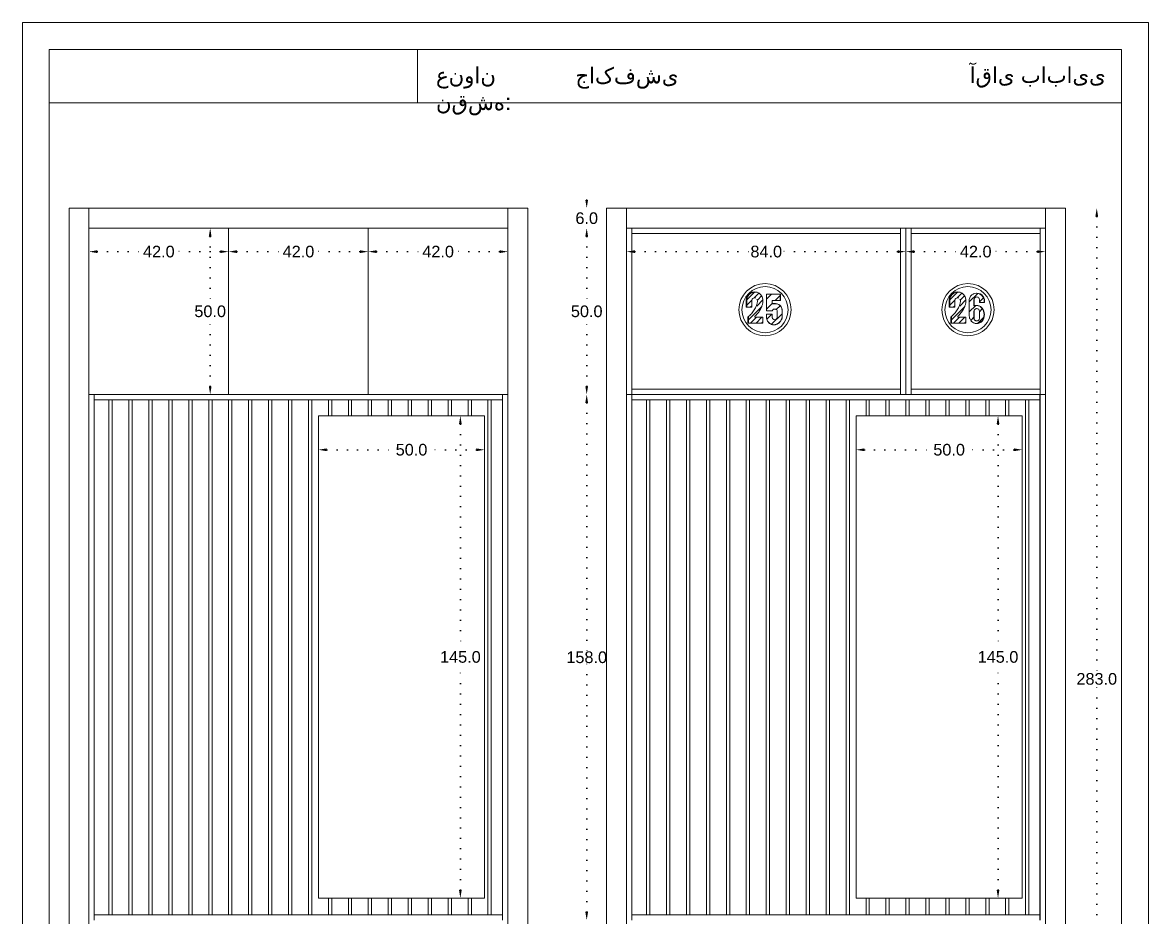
# Model space of a CAD drawing. Header units: inches. Extents: x 9 to 3530, y 10 to 1401.
# Drawn here: x 281.4 to 620.1, y 243.3 to 512.3 of the extents above; entities that cross this region are included whole.
import ezdxf

# ---------------------------------------------------------------- set-up
doc = ezdxf.new("R2010")
doc.units = ezdxf.units.IN
doc.header["$MEASUREMENT"] = 0
doc.linetypes.add('ACAD_ISO07W100', pattern=[3, 0, -3])
doc.styles.get("Standard").update_dxf_attribs({"font": 'arial.ttf'})
doc.dimstyles.get("Standard").update_dxf_attribs({"dimtxt": 3.5, "dimasz": 2.5, "dimexe": 0.18, "dimexo": 0.0625, "dimgap": 0.09, "dimtad": 0, "dimtih": 1, "dimtoh": 1, "dimdec": 1, "dimzin": 0, "dimdsep": 46, "dimtxsty": 'Standard', "dimcen": 0.09, "dimse1": 1, "dimse2": 1, "dimadec": 0, "dimazin": 0, "dimtfac": 1, "dimtdec": 1, "dimtix": 1, "dimtofl": 0, "dimtmove": 0, "dimatfit": 3, "dimfxl": 1, "dimtolj": 1, "dimtzin": 0, "dimarcsym": 0})

# ---------------------------------------------------------------- blocks, each defined once
blk = doc.blocks.new('*D102')
at = {"color": 0, "linetype": 'ACAD_ISO07W100', "lineweight": -2, "transparency": 16777216}
for p, q in [((337.87, 447.97), (337.87, 427.35)), ((337.87, 402.97), (337.87, 423.59))]:
    blk.add_line(p, q, dxfattribs=at)
at = {"color": 0, "transparency": 16777216}
for points in [[(337.45, 447.97), (338.28, 447.97), (337.87, 450.47)], [(337.45, 402.97), (338.28, 402.97), (337.87, 400.47)]]:
    blk.add_solid(points, dxfattribs=at)
at = {"layer": 'Defpoints', "color": 0, "transparency": 16777216}
for p in [(337.87, 450.47), (343.42, 450.47), (343.42, 400.47)]:
    blk.add_point(p, dxfattribs=at)
at = {"color": 0, "lineweight": 20, "transparency": 16777216, "insert": (337.87, 425.47), "char_height": 3.5, "attachment_point": 5}
blk.add_mtext('\\A1;50.0', dxfattribs=at)
blk = doc.blocks.new('*D103')
at = {"color": 0, "linetype": 'ACAD_ISO07W100', "lineweight": -2, "transparency": 16777216}
for p, q in [((303.92, 443.42), (317.72, 443.42)), ((340.92, 443.42), (327.12, 443.42))]:
    blk.add_line(p, q, dxfattribs=at)
at = {"color": 0, "transparency": 16777216}
for points in [[(303.92, 443.84), (303.92, 443), (301.42, 443.42)], [(340.92, 443.84), (340.92, 443), (343.42, 443.42)]]:
    blk.add_solid(points, dxfattribs=at)
at = {"layer": 'Defpoints', "color": 0, "transparency": 16777216}
for p in [(301.42, 456.47), (343.42, 450.47), (343.42, 443.42)]:
    blk.add_point(p, dxfattribs=at)
at = {"color": 0, "lineweight": 20, "transparency": 16777216, "insert": (322.42, 443.42), "char_height": 3.5, "attachment_point": 5}
blk.add_mtext('\\A1;42.0', dxfattribs=at)
blk = doc.blocks.new('*D104')
at = {"color": 0, "linetype": 'ACAD_ISO07W100', "lineweight": -2, "transparency": 16777216}
for p, q in [((345.92, 443.42), (359.72, 443.42)), ((382.92, 443.42), (369.12, 443.42))]:
    blk.add_line(p, q, dxfattribs=at)
at = {"color": 0, "transparency": 16777216}
for points in [[(345.92, 443.84), (345.92, 443), (343.42, 443.42)], [(382.92, 443.84), (382.92, 443), (385.42, 443.42)]]:
    blk.add_solid(points, dxfattribs=at)
at = {"layer": 'Defpoints', "color": 0, "transparency": 16777216}
for p in [(343.42, 450.47), (385.42, 450.47), (385.42, 443.42)]:
    blk.add_point(p, dxfattribs=at)
at = {"color": 0, "lineweight": 20, "transparency": 16777216, "insert": (364.42, 443.42), "char_height": 3.5, "attachment_point": 5}
blk.add_mtext('\\A1;42.0', dxfattribs=at)
blk = doc.blocks.new('*D105')
at = {"color": 0, "linetype": 'ACAD_ISO07W100', "lineweight": -2, "transparency": 16777216}
for p, q in [((387.92, 443.42), (401.72, 443.42)), ((424.92, 443.42), (411.12, 443.42))]:
    blk.add_line(p, q, dxfattribs=at)
at = {"color": 0, "transparency": 16777216}
for points in [[(387.92, 443.84), (387.92, 443), (385.42, 443.42)], [(424.92, 443.84), (424.92, 443), (427.42, 443.42)]]:
    blk.add_solid(points, dxfattribs=at)
at = {"layer": 'Defpoints', "color": 0, "transparency": 16777216}
for p in [(427.42, 456.47), (385.42, 450.47), (385.42, 443.42)]:
    blk.add_point(p, dxfattribs=at)
at = {"color": 0, "lineweight": 20, "transparency": 16777216, "insert": (406.42, 443.42), "char_height": 3.5, "attachment_point": 5}
blk.add_mtext('\\A1;42.0', dxfattribs=at)
blk = doc.blocks.new('*D109')
at = {"color": 0, "linetype": 'ACAD_ISO07W100', "lineweight": -2, "transparency": 16777216}
for p, q in [((372.92, 383.86), (393.79, 383.86)), ((417.92, 383.86), (403.05, 383.86))]:
    blk.add_line(p, q, dxfattribs=at)
at = {"color": 0, "transparency": 16777216}
for points in [[(372.92, 384.28), (372.92, 383.44), (370.42, 383.86)], [(417.92, 384.28), (417.92, 383.44), (420.42, 383.86)]]:
    blk.add_solid(points, dxfattribs=at)
at = {"layer": 'Defpoints', "color": 0, "transparency": 16777216}
for p in [(370.42, 395.47), (420.42, 395.47), (420.42, 383.86)]:
    blk.add_point(p, dxfattribs=at)
at = {"color": 0, "lineweight": 20, "transparency": 16777216, "insert": (398.42, 383.86), "char_height": 3.5, "attachment_point": 5}
blk.add_mtext('\\A1;50.0', dxfattribs=at)
blk = doc.blocks.new('*D110')
at = {"color": 0, "linetype": 'ACAD_ISO07W100', "lineweight": -2, "transparency": 16777216}
for p, q in [((413.12, 391.57), (413.12, 323.45)), ((413.12, 251.57), (413.12, 319.69))]:
    blk.add_line(p, q, dxfattribs=at)
at = {"color": 0, "transparency": 16777216}
for points in [[(412.7, 391.57), (413.53, 391.57), (413.12, 394.07)], [(412.7, 251.57), (413.53, 251.57), (413.12, 249.07)]]:
    blk.add_solid(points, dxfattribs=at)
at = {"layer": 'Defpoints', "color": 0, "transparency": 16777216}
for p in [(413.12, 394.07), (420.42, 394.07), (420.42, 249.07)]:
    blk.add_point(p, dxfattribs=at)
at = {"color": 0, "lineweight": 20, "transparency": 16777216, "insert": (413.12, 321.57), "char_height": 3.5, "attachment_point": 5}
blk.add_mtext('\\A1;145.0', dxfattribs=at)
blk = doc.blocks.new('*D121')
at = {"color": 0, "linetype": 'ACAD_ISO07W100', "lineweight": -2, "transparency": 16777216}
for p, q in [((465.61, 443.42), (500.48, 443.42)), ((544.61, 443.42), (509.75, 443.42))]:
    blk.add_line(p, q, dxfattribs=at)
at = {"color": 0, "transparency": 16777216}
for points in [[(465.61, 443.84), (465.61, 443), (463.11, 443.42)], [(544.61, 443.84), (544.61, 443), (547.11, 443.42)]]:
    blk.add_solid(points, dxfattribs=at)
at = {"layer": 'Defpoints', "color": 0, "transparency": 16777216}
for p in [(463.11, 450.47), (547.11, 450.47), (547.11, 443.42)]:
    blk.add_point(p, dxfattribs=at)
at = {"color": 0, "lineweight": 20, "transparency": 16777216, "insert": (505.11, 443.42), "char_height": 3.5, "attachment_point": 5}
blk.add_mtext('\\A1;84.0', dxfattribs=at)
blk = doc.blocks.new('*D112')
at = {"color": 0, "linetype": 'ACAD_ISO07W100', "lineweight": -2, "transparency": 16777216}
for p, q in [((549.61, 443.42), (563.41, 443.42)), ((586.61, 443.42), (572.81, 443.42))]:
    blk.add_line(p, q, dxfattribs=at)
at = {"color": 0, "transparency": 16777216}
for points in [[(549.61, 443.84), (549.61, 443), (547.11, 443.42)], [(586.61, 443.84), (586.61, 443), (589.11, 443.42)]]:
    blk.add_solid(points, dxfattribs=at)
at = {"layer": 'Defpoints', "color": 0, "transparency": 16777216}
for p in [(589.11, 456.47), (547.11, 450.47), (547.11, 443.42)]:
    blk.add_point(p, dxfattribs=at)
at = {"color": 0, "lineweight": 20, "transparency": 16777216, "insert": (568.11, 443.42), "char_height": 3.5, "attachment_point": 5}
blk.add_mtext('\\A1;42.0', dxfattribs=at)
blk = doc.blocks.new('*D111')
at = {"color": 0, "linetype": 'ACAD_ISO07W100', "lineweight": -2, "transparency": 16777216}
for p, q in [((534.61, 383.86), (555.48, 383.86)), ((579.61, 383.86), (564.74, 383.86))]:
    blk.add_line(p, q, dxfattribs=at)
at = {"color": 0, "transparency": 16777216}
for points in [[(534.61, 384.28), (534.61, 383.44), (532.11, 383.86)], [(579.61, 384.28), (579.61, 383.44), (582.11, 383.86)]]:
    blk.add_solid(points, dxfattribs=at)
at = {"layer": 'Defpoints', "color": 0, "transparency": 16777216}
for p in [(532.11, 395.47), (582.11, 395.47), (582.11, 383.86)]:
    blk.add_point(p, dxfattribs=at)
at = {"color": 0, "lineweight": 20, "transparency": 16777216, "insert": (560.11, 383.86), "char_height": 3.5, "attachment_point": 5}
blk.add_mtext('\\A1;50.0', dxfattribs=at)
blk = doc.blocks.new('*D113')
at = {"color": 0, "linetype": 'ACAD_ISO07W100', "lineweight": -2, "transparency": 16777216}
for p, q in [((574.81, 391.57), (574.81, 323.45)), ((574.81, 251.57), (574.81, 319.69))]:
    blk.add_line(p, q, dxfattribs=at)
at = {"color": 0, "transparency": 16777216}
for points in [[(574.4, 391.57), (575.23, 391.57), (574.81, 394.07)], [(574.4, 251.57), (575.23, 251.57), (574.81, 249.07)]]:
    blk.add_solid(points, dxfattribs=at)
at = {"layer": 'Defpoints', "color": 0, "transparency": 16777216}
for p in [(574.81, 394.07), (582.11, 394.07), (582.11, 249.07)]:
    blk.add_point(p, dxfattribs=at)
at = {"color": 0, "lineweight": 20, "transparency": 16777216, "insert": (574.81, 321.57), "char_height": 3.5, "attachment_point": 5}
blk.add_mtext('\\A1;145.0', dxfattribs=at)
blk = doc.blocks.new('*D126')
at = {"color": 0, "linetype": 'ACAD_ISO07W100', "lineweight": -2, "transparency": 16777216}
for p, q in [((451.11, 397.97), (451.11, 323.35)), ((451.11, 244.97), (451.11, 319.59))]:
    blk.add_line(p, q, dxfattribs=at)
at = {"color": 0, "transparency": 16777216}
for points in [[(450.69, 397.97), (451.52, 397.97), (451.11, 400.47)], [(450.69, 244.97), (451.52, 244.97), (451.11, 242.47)]]:
    blk.add_solid(points, dxfattribs=at)
at = {"layer": 'Defpoints', "color": 0, "transparency": 16777216}
for p in [(451.11, 400.47), (463.11, 400.47), (463.11, 242.47)]:
    blk.add_point(p, dxfattribs=at)
at = {"color": 0, "lineweight": 20, "transparency": 16777216, "insert": (451.11, 321.47), "char_height": 3.5, "attachment_point": 5}
blk.add_mtext('\\A1;158.0', dxfattribs=at)
blk = doc.blocks.new('*D127')
at = {"color": 0, "linetype": 'ACAD_ISO07W100', "lineweight": -2, "transparency": 16777216}
for p, q in [((451.11, 447.97), (451.11, 427.35)), ((451.11, 402.97), (451.11, 423.59))]:
    blk.add_line(p, q, dxfattribs=at)
at = {"color": 0, "transparency": 16777216}
for points in [[(450.69, 447.97), (451.52, 447.97), (451.11, 450.47)], [(450.69, 402.97), (451.52, 402.97), (451.11, 400.47)]]:
    blk.add_solid(points, dxfattribs=at)
at = {"layer": 'Defpoints', "color": 0, "transparency": 16777216}
for p in [(451.11, 450.47), (463.11, 450.47), (463.11, 400.47)]:
    blk.add_point(p, dxfattribs=at)
at = {"color": 0, "lineweight": 20, "transparency": 16777216, "insert": (451.11, 425.47), "char_height": 3.5, "attachment_point": 5}
blk.add_mtext('\\A1;50.0', dxfattribs=at)
blk = doc.blocks.new('*D128')
at = {"color": 0, "linetype": 'ACAD_ISO07W100', "lineweight": -2, "transparency": 16777216}
for p, q in [((451.11, 458.97), (451.11, 461.47)), ((451.11, 447.97), (451.11, 445.47))]:
    blk.add_line(p, q, dxfattribs=at)
at = {"color": 0, "transparency": 16777216}
for points in [[(450.69, 458.97), (451.52, 458.97), (451.11, 456.47)], [(450.69, 447.97), (451.52, 447.97), (451.11, 450.47)]]:
    blk.add_solid(points, dxfattribs=at)
at = {"layer": 'Defpoints', "color": 0, "transparency": 16777216}
for p in [(451.11, 456.47), (457.11, 456.47), (463.11, 450.47)]:
    blk.add_point(p, dxfattribs=at)
at = {"color": 0, "lineweight": 20, "transparency": 16777216, "insert": (451.11, 453.47), "char_height": 3.5, "attachment_point": 5}
blk.add_mtext('\\A1;6.0', dxfattribs=at)
blk = doc.blocks.new('*D129')
at = {"color": 0, "linetype": 'ACAD_ISO07W100', "lineweight": -2, "transparency": 16777216}
for p, q in [((604.51, 453.97), (604.51, 316.85)), ((604.51, 175.97), (604.51, 313.09))]:
    blk.add_line(p, q, dxfattribs=at)
at = {"color": 0, "transparency": 16777216}
for points in [[(604.09, 453.97), (604.93, 453.97), (604.51, 456.47)], [(604.09, 175.97), (604.93, 175.97), (604.51, 173.47)]]:
    blk.add_solid(points, dxfattribs=at)
at = {"layer": 'Defpoints', "color": 0, "transparency": 16777216}
for p in [(595.11, 456.47), (604.51, 456.47), (595.11, 173.47)]:
    blk.add_point(p, dxfattribs=at)
at = {"color": 0, "lineweight": 20, "transparency": 16777216, "insert": (604.51, 314.97), "char_height": 3.5, "attachment_point": 5}
blk.add_mtext('\\A1;283.0', dxfattribs=at)

msp = doc.modelspace()

# ---------------------------------------------------------------- hatches: boundary and pattern name
at = {"lineweight": 20}
h = msp.add_hatch(dxfattribs=at)
h.set_pattern_fill('ANSI31', color=256, scale=9.218651)
h.set_pattern_definition([(45, (-136.1434, 999.4799), (-0.8148213, 0.8148213), [])])
h.paths.add_polyline_path([(504.08, 423.74), (501.72, 423.74), (501.72, 424.01), (501.96, 424.24), (502.2, 424.48), (502.42, 424.73), (502.63, 424.99), (502.83, 425.25), (503.02, 425.53), (503.19, 425.81), (503.36, 426.1), (503.51, 426.39), (503.65, 426.69), (503.78, 427), (503.82, 427.12), (503.9, 427.31), (503.96, 427.51), (504.01, 427.71), (504.05, 427.91), (504.09, 428.11), (504.11, 428.32), (504.12, 428.52), (504.12, 428.73), (504.1, 428.93), (504.08, 429.14), (503.88, 429.83), (503.5, 430.44), (502.95, 430.92), (502.36, 431.19), (501.74, 431.28), (501.03, 431.18), (500.38, 430.88), (499.84, 430.41), (499.46, 429.8), (499.26, 429.11), (499.27, 428.4), (499.27, 426.75), (500.75, 426.75), (500.75, 428.91), (500.89, 429.18), (501.08, 429.36), (501.31, 429.48), (501.58, 429.52), (501.74, 429.5), (501.84, 429.48), (501.85, 429.48), (502, 429.45), (502.24, 429.34), (502.43, 429.15), (502.55, 428.92), (502.6, 428.66), (502.6, 428.49), (502.59, 428.32), (502.58, 428.16), (502.55, 427.99), (502.52, 427.83), (502.48, 427.67), (502.43, 427.51), (502.38, 427.35), (502.32, 427.19), (502.24, 427.04), (502.17, 426.87), (502.01, 426.55), (501.83, 426.23), (501.65, 425.93), (501.45, 425.63), (501.25, 425.34), (501.03, 425.05), (500.8, 424.78), (500.56, 424.51), (500.31, 424.25), (500.06, 424), (499.79, 423.77), (499.79, 421.94), (504.08, 421.94)])
h = msp.add_hatch(dxfattribs=at)
h.set_pattern_fill('ANSI31', color=256, scale=17)
h.set_pattern_definition([(45, (-500.8395, 1313.3449), (-1.502602, 1.502602), [])])
h.paths.add_polyline_path([(509.4, 427.04), (509.23, 427.22), (509.04, 427.39), (508.82, 427.53), (508.6, 427.64), (508.4, 427.71), (508.17, 427.75), (507.9, 427.77), (506.9, 427.77), (506.9, 428.74), (509.32, 428.74), (509.32, 430.6), (505.19, 430.6), (505.19, 425.62), (506.9, 425.62), (506.96, 425.77), (507.06, 425.9), (507.18, 426.01), (507.32, 426.09), (507.48, 426.14), (507.65, 426.16), (507.83, 426.14), (507.99, 426.09), (508.13, 426.01), (508.25, 425.9), (508.35, 425.76), (508.42, 425.61), (508.42, 423.71), (508.39, 423.52), (508.32, 423.34), (508.2, 423.18), (508.04, 423.06), (507.86, 422.99), (507.67, 422.96), (507.48, 422.99), (507.3, 423.06), (507.13, 423.19), (507, 423.36), (506.92, 423.54), (506.9, 423.73), (506.9, 424.66), (505.19, 424.66), (505.19, 423.71), (505.21, 423.4), (505.27, 423.1), (505.36, 422.84), (505.5, 422.57), (505.67, 422.32), (505.88, 422.09), (506.11, 421.89), (506.37, 421.73), (506.64, 421.6), (506.94, 421.51), (507.24, 421.46), (507.54, 421.45), (507.83, 421.5), (508.1, 421.59), (508.37, 421.7), (508.62, 421.85), (508.86, 422.01), (509.08, 422.21), (509.27, 422.42), (509.45, 422.66), (509.59, 422.91), (509.71, 423.17), (509.8, 423.45), (509.86, 423.73), (509.86, 425.62), (509.86, 425.87), (509.83, 426.12), (509.76, 426.37), (509.67, 426.61), (509.55, 426.83)])
h = msp.add_hatch(dxfattribs=at)
h.set_pattern_fill('ANSI31', color=256, scale=9.218651)
h.set_pattern_definition([(45, (-75.1052, 999.4792), (-0.8148213, 0.8148213), [])])
h.paths.add_polyline_path([(565.12, 423.74), (562.76, 423.74), (562.76, 424.01), (563, 424.24), (563.23, 424.48), (563.45, 424.73), (563.67, 424.99), (563.86, 425.25), (564.05, 425.53), (564.23, 425.81), (564.4, 426.1), (564.55, 426.39), (564.69, 426.69), (564.82, 427), (564.86, 427.12), (564.94, 427.31), (565, 427.51), (565.05, 427.71), (565.09, 427.91), (565.12, 428.11), (565.14, 428.32), (565.15, 428.52), (565.15, 428.73), (565.14, 428.93), (565.12, 429.14), (564.92, 429.83), (564.53, 430.44), (563.99, 430.92), (563.4, 431.19), (562.78, 431.28), (562.07, 431.18), (561.42, 430.88), (560.88, 430.41), (560.5, 429.8), (560.3, 429.11), (560.31, 428.4), (560.31, 426.75), (561.78, 426.75), (561.78, 428.91), (561.92, 429.17), (562.11, 429.36), (562.35, 429.48), (562.62, 429.52), (562.78, 429.49), (562.88, 429.48), (562.88, 429.48), (563.04, 429.45), (563.28, 429.34), (563.47, 429.15), (563.59, 428.92), (563.64, 428.66), (563.64, 428.49), (563.63, 428.32), (563.62, 428.16), (563.59, 427.99), (563.56, 427.83), (563.52, 427.67), (563.47, 427.5), (563.42, 427.35), (563.35, 427.19), (563.28, 427.04), (563.2, 426.87), (563.04, 426.55), (562.87, 426.23), (562.69, 425.93), (562.49, 425.63), (562.28, 425.34), (562.07, 425.05), (561.84, 424.78), (561.6, 424.51), (561.35, 424.25), (561.1, 424), (560.83, 423.76), (560.83, 421.94), (565.12, 421.94)])
h = msp.add_hatch(dxfattribs=at)
h.set_pattern_fill('ANSI31', color=256, scale=17)
h.set_pattern_definition([(45, (-426.5782, 1313.829), (-1.502602, 1.502602), [])])
h.paths.add_polyline_path([(569.9, 426.48), (569.75, 426.63), (569.59, 426.78), (569.42, 426.9), (569.24, 427.01), (569.04, 427.1), (568.84, 427.17), (568.63, 427.22), (568.42, 427.25), (568.21, 427.26), (568.06, 427.25), (567.87, 427.23), (567.67, 427.17), (567.58, 427.16), (567.58, 429.01), (567.6, 429.21), (567.68, 429.39), (567.8, 429.55), (567.96, 429.67), (568.14, 429.75), (568.23, 429.78), (568.43, 429.8), (568.63, 429.78), (568.82, 429.7), (568.97, 429.58), (569.1, 429.42), (569.17, 429.24), (569.2, 429.04), (569.2, 428.09), (570.6, 428.09), (570.6, 429.01), (570.44, 429.52), (570.17, 429.98), (569.8, 430.37), (569.36, 430.66), (568.86, 430.84), (568.34, 430.9), (568.33, 430.9), (567.8, 430.84), (567.35, 430.67), (566.94, 430.41), (566.56, 430.02), (566.29, 429.55), (566.13, 429.04), (566.13, 424.59), (566.14, 424.4), (566.15, 424.21), (566.17, 424.02), (566.2, 423.83), (566.24, 423.64), (566.28, 423.46), (566.32, 423.34), (566.5, 422.92), (566.76, 422.54), (567.1, 422.22), (567.44, 422.02), (567.85, 421.89), (568.31, 421.84), (568.76, 421.89), (569.2, 422.03), (569.59, 422.26), (569.71, 422.38), (569.9, 422.56), (570.2, 423), (570.42, 423.48), (570.55, 423.99), (570.6, 424.52), (570.55, 425.05), (570.42, 425.56), (570.2, 426.04)])
h.paths.add_polyline_path([(567.6, 425.73), (567.68, 425.91), (567.8, 426.07), (567.96, 426.19), (568.14, 426.26), (568.34, 426.29), (568.43, 426.29), (568.63, 426.26), (568.82, 426.18), (568.97, 426.06), (569.1, 425.9), (569.17, 425.72), (569.2, 425.52), (569.2, 423.34), (569.17, 423.14), (569.1, 422.96), (568.97, 422.8), (568.82, 422.68), (568.63, 422.6), (568.43, 422.58), (568.23, 422.6), (568.14, 422.64), (568.05, 422.68), (567.96, 422.72), (567.8, 422.84), (567.68, 422.99), (567.6, 423.18), (567.58, 423.37), (567.58, 425.53)], flags=16)

# ---------------------------------------------------------------- linework, layer by layer
for p, q in [((295.42, 173.47), (295.42, 456.47)), ((433.42, 456.47), (295.42, 456.47)), ((301.42, 173.47), (301.42, 456.47)), ((427.42, 173.47), (427.42, 456.47)), ((433.42, 173.47), (433.42, 456.47)), ((595.11, 456.47), (457.11, 456.47)), ((457.11, 173.47), (457.11, 456.47)), ((463.11, 173.47), (463.11, 456.47)), ((589.11, 173.47), (589.11, 456.47)), ((595.11, 173.47), (595.11, 456.47)), ((427.42, 450.47), (301.42, 450.47)), ((343.42, 450.47), (343.42, 400.47)), ((385.42, 400.47), (385.42, 450.47)), ((589.11, 450.47), (463.11, 450.47)), ((464.71, 400.47), (464.71, 450.47)), ((545.51, 400.47), (545.51, 450.47)), ((547.11, 400.47), (547.11, 450.47)), ((548.71, 400.47), (548.71, 450.47)), ((587.51, 400.47), (587.51, 450.47)), ((545.51, 448.87), (464.71, 448.87)), ((587.51, 448.87), (548.71, 448.87)), ((509.32, 430.6), (509.32, 428.74)), ((506.92, 428.74), (506.92, 427.79)), ((568.23, 429.78), (568.43, 429.8)), ((505.19, 425.62), (506.9, 425.62)), ((507.67, 426.16), (507.83, 426.14)), ((507.83, 426.14), (507.99, 426.09)), ((507.99, 426.09), (508.13, 426.01)), ((508.13, 426.01), (508.25, 425.9)), ((508.32, 423.34), (508.2, 423.18)), ((508.25, 425.9), (508.35, 425.76)), ((508.39, 423.52), (508.32, 423.34)), ((508.35, 425.76), (508.42, 425.61)), ((508.42, 423.71), (508.39, 423.52)), ((508.42, 425.61), (508.42, 423.71)), ((507.3, 423.06), (507.14, 423.18)), ((507.48, 422.99), (507.3, 423.06)), ((507.67, 422.96), (507.48, 422.99)), ((507.86, 422.99), (507.67, 422.96)), ((508.04, 423.06), (507.86, 422.99)), ((508.2, 423.18), (508.04, 423.06)), ((427.42, 400.47), (301.42, 400.47)), ((301.42, 244.07), (301.42, 400.47)), ((303.02, 242.47), (303.02, 400.47)), ((425.82, 242.47), (425.82, 400.47)), ((463.11, 244.07), (463.11, 400.47)), ((589.11, 400.47), (463.11, 400.47)), ((545.51, 402.07), (464.71, 402.07)), ((464.71, 242.47), (464.71, 400.47)), ((587.51, 402.07), (548.71, 402.07)), ((425.82, 398.87), (303.02, 398.87)), ((307.42, 244.07), (307.42, 398.87)), ((308.42, 244.07), (308.42, 398.87)), ((313.42, 244.07), (313.42, 398.87)), ((314.42, 244.07), (314.42, 398.87)), ((319.42, 244.07), (319.42, 398.87)), ((320.42, 244.07), (320.42, 398.87)), ((325.42, 244.07), (325.42, 398.87)), ((326.42, 244.07), (326.42, 398.87)), ((331.42, 244.07), (331.42, 398.87)), ((332.42, 244.07), (332.42, 398.87)), ((337.42, 244.07), (337.42, 398.87)), ((338.42, 244.07), (338.42, 398.87)), ((343.42, 244.07), (343.42, 398.87)), ((344.42, 244.07), (344.42, 398.87)), ((349.42, 244.07), (349.42, 398.87)), ((350.42, 244.07), (350.42, 398.87)), ((355.42, 244.07), (355.42, 398.87)), ((356.42, 244.07), (356.42, 398.87)), ((361.42, 244.07), (361.42, 398.87)), ((362.42, 244.07), (362.42, 398.87)), ((367.42, 244.07), (367.42, 398.87)), ((368.42, 244.07), (368.42, 398.87)), ((373.42, 394.07), (373.42, 398.87)), ((374.42, 394.07), (374.42, 398.87)), ((379.42, 394.07), (379.42, 398.87)), ((380.42, 394.07), (380.42, 398.87)), ((385.42, 394.07), (385.42, 398.87)), ((386.42, 394.07), (386.42, 398.87)), ((391.42, 394.07), (391.42, 398.87)), ((392.42, 394.07), (392.42, 398.87)), ((397.42, 394.07), (397.42, 398.87)), ((398.42, 394.07), (398.42, 398.87)), ((403.42, 394.07), (403.42, 398.87)), ((404.42, 394.07), (404.42, 398.87)), ((409.42, 394.07), (409.42, 398.87)), ((410.42, 394.07), (410.42, 398.87)), ((415.42, 394.07), (415.42, 398.87)), ((416.42, 394.07), (416.42, 398.87)), ((421.42, 244.07), (421.42, 398.87)), ((422.42, 244.07), (422.42, 398.87)), ((587.51, 398.87), (464.71, 398.87)), ((469.11, 244.07), (469.11, 398.87)), ((470.11, 244.07), (470.11, 398.87)), ((475.11, 244.07), (475.11, 398.87)), ((476.11, 244.07), (476.11, 398.87)), ((481.11, 244.07), (481.11, 398.87)), ((482.11, 244.07), (482.11, 398.87)), ((487.11, 244.07), (487.11, 398.87)), ((488.11, 244.07), (488.11, 398.87)), ((493.11, 244.07), (493.11, 398.87)), ((494.11, 244.07), (494.11, 398.87)), ((499.11, 244.07), (499.11, 398.87)), ((500.11, 244.07), (500.11, 398.87)), ((505.11, 244.07), (505.11, 398.87)), ((506.11, 244.07), (506.11, 398.87)), ((511.11, 244.07), (511.11, 398.87)), ((512.11, 244.07), (512.11, 398.87)), ((517.11, 244.07), (517.11, 398.87)), ((518.11, 244.07), (518.11, 398.87)), ((523.11, 244.07), (523.11, 398.87)), ((524.11, 244.07), (524.11, 398.87)), ((529.11, 244.07), (529.11, 398.87)), ((530.11, 244.07), (530.11, 398.87)), ((535.11, 394.07), (535.11, 398.87)), ((536.11, 394.07), (536.11, 398.87)), ((541.11, 394.07), (541.11, 398.87)), ((542.11, 394.07), (542.11, 398.87)), ((547.11, 394.07), (547.11, 398.87)), ((548.11, 394.07), (548.11, 398.87)), ((553.11, 394.07), (553.11, 398.87)), ((554.11, 394.07), (554.11, 398.87)), ((559.11, 394.07), (559.11, 398.87)), ((560.11, 394.07), (560.11, 398.87)), ((565.11, 394.07), (565.11, 398.87)), ((566.11, 394.07), (566.11, 398.87)), ((571.11, 394.07), (571.11, 398.87)), ((572.11, 394.07), (572.11, 398.87)), ((577.11, 394.07), (577.11, 398.87)), ((578.11, 394.07), (578.11, 398.87)), ((583.11, 244.07), (583.11, 398.87)), ((584.11, 244.07), (584.11, 398.87)), ((373.42, 244.07), (373.42, 249.07)), ((374.42, 244.07), (374.42, 249.07)), ((379.42, 244.07), (379.42, 249.07)), ((380.42, 244.07), (380.42, 249.07)), ((385.42, 244.07), (385.42, 249.07)), ((386.42, 244.07), (386.42, 249.07)), ((391.42, 244.07), (391.42, 249.07)), ((392.42, 244.07), (392.42, 249.07)), ((397.42, 244.07), (397.42, 249.07)), ((398.42, 244.07), (398.42, 249.07)), ((403.42, 244.07), (403.42, 249.07)), ((404.42, 244.07), (404.42, 249.07)), ((409.42, 244.07), (409.42, 249.07)), ((410.42, 244.07), (410.42, 249.07)), ((415.42, 244.07), (415.42, 249.07)), ((416.42, 244.07), (416.42, 249.07)), ((535.11, 244.07), (535.11, 249.07)), ((536.11, 244.07), (536.11, 249.07)), ((541.11, 244.07), (541.11, 249.07)), ((542.11, 244.07), (542.11, 249.07)), ((547.11, 244.07), (547.11, 249.07)), ((548.11, 244.07), (548.11, 249.07)), ((553.11, 244.07), (553.11, 249.07)), ((554.11, 244.07), (554.11, 249.07)), ((559.11, 244.07), (559.11, 249.07)), ((560.11, 244.07), (560.11, 249.07)), ((565.11, 244.07), (565.11, 249.07)), ((566.11, 244.07), (566.11, 249.07)), ((571.11, 244.07), (571.11, 249.07)), ((572.11, 244.07), (572.11, 249.07)), ((577.11, 244.07), (577.11, 249.07)), ((578.11, 244.07), (578.11, 249.07)), ((425.82, 244.07), (303.02, 244.07)), ((587.51, 244.07), (464.71, 244.07))]:
    msp.add_line(p, q, dxfattribs=at)
msp.add_line((587.51, 242.47), (587.51, 400.47))
for points in [[(281.43, 512.3), (281.43, 33.37), (620.07, 33.37), (620.07, 512.3)], [(289.49, 504.23), (289.49, 49.14), (612, 49.14), (612, 504.23)], [(400.23, 504.23), (289.49, 504.23), (289.49, 488.11), (400.23, 488.11)], [(400.23, 488.11), (612, 488.11), (612, 504.23), (400.23, 504.23)], [(567.67, 429.04), (567.69, 429.24), (567.77, 429.42), (567.89, 429.58), (568.05, 429.7), (568.23, 429.78), (568.14, 429.75), (567.96, 429.67), (567.8, 429.55), (567.68, 429.39), (567.6, 429.21), (567.58, 429.01)], [(506.92, 425.61), (506.99, 425.76), (507.09, 425.9), (507.21, 426.01), (507.35, 426.09), (507.51, 426.14), (507.67, 426.16), (507.64, 426.16), (507.48, 426.14), (507.32, 426.09), (507.18, 426.01), (507.06, 425.9), (506.96, 425.77), (506.9, 425.62)], [(568.97, 422.8), (568.82, 422.68), (568.63, 422.6), (568.43, 422.58), (568.23, 422.6), (568.14, 422.64), (568.05, 422.68), (567.96, 422.72), (567.8, 422.84), (567.68, 422.99), (567.6, 423.18), (567.58, 423.37), (567.58, 425.53), (567.6, 425.73), (567.68, 425.91), (567.8, 426.07), (567.96, 426.19), (568.14, 426.26), (568.34, 426.29), (568.43, 426.29), (568.63, 426.26), (568.82, 426.18), (568.97, 426.06), (569.1, 425.9), (569.17, 425.72), (569.2, 425.52), (569.2, 423.34), (569.17, 423.14), (569.1, 422.96)], [(420.42, 249.07), (420.42, 394.07), (370.42, 394.07), (370.42, 249.07)], [(582.11, 249.07), (582.11, 394.07), (532.11, 394.07), (532.11, 249.07)]]:
    msp.add_lwpolyline(points, close=True, dxfattribs=at)
for points in [[(499.08, 426.75), (499.08, 428.41), (499.08, 429.14), (499.27, 429.83), (499.66, 430.44), (500.21, 430.92), (500.86, 431.22), (501.58, 431.32), (502.29, 431.22), (502.36, 431.19), (502.95, 430.92), (503.5, 430.44), (503.88, 429.83), (504.08, 429.14), (504.1, 428.93), (504.12, 428.73), (504.12, 428.52), (504.11, 428.32), (504.09, 428.11), (504.05, 427.91), (504.01, 427.71), (503.96, 427.51), (503.9, 427.31), (503.82, 427.12), (503.78, 427), (503.65, 426.69), (503.51, 426.39), (503.36, 426.1), (503.19, 425.81), (503.02, 425.53), (502.83, 425.25), (502.63, 424.99), (502.42, 424.73), (502.2, 424.48), (501.96, 424.24), (501.72, 424.01), (501.72, 423.74), (504.08, 423.74), (504.08, 421.94), (504.08, 421.89), (499.61, 421.89)], [(499.27, 426.75), (499.27, 428.4), (499.26, 429.11), (499.46, 429.8), (499.84, 430.41), (500.38, 430.88), (501.03, 431.18), (501.74, 431.28), (502.36, 431.19)], [(509.37, 430.64), (505.19, 430.64), (505.19, 430.6)], [(506.92, 425.61), (505.19, 425.61), (505.19, 425.62), (505.19, 430.6), (509.32, 430.6), (509.37, 430.64), (509.37, 428.74), (509.32, 428.74), (506.92, 428.74), (506.9, 428.72), (506.9, 427.77), (506.92, 427.79), (507.93, 427.79), (508.21, 427.77), (508.44, 427.72), (508.64, 427.65), (508.87, 427.54), (509.08, 427.4), (509.28, 427.23), (509.45, 427.04), (509.6, 426.84)], [(560.12, 426.75), (560.12, 428.41), (560.11, 429.14), (560.31, 429.83), (560.7, 430.44), (561.24, 430.92), (561.9, 431.22), (562.62, 431.32), (563.33, 431.22), (563.4, 431.19), (563.99, 430.92), (564.53, 430.44), (564.92, 429.83), (565.12, 429.14), (565.14, 428.93), (565.15, 428.73), (565.15, 428.52), (565.14, 428.32), (565.12, 428.11), (565.09, 427.91), (565.05, 427.71), (565, 427.51), (564.94, 427.31), (564.86, 427.12), (564.82, 427), (564.69, 426.69), (564.55, 426.39), (564.4, 426.1), (564.23, 425.81), (564.05, 425.53), (563.86, 425.25), (563.67, 424.99), (563.45, 424.73), (563.23, 424.48), (563, 424.24), (562.76, 424.01), (562.76, 423.74), (565.12, 423.74), (565.12, 421.94), (565.12, 421.89), (560.65, 421.89)], [(560.31, 426.75), (560.31, 428.4), (560.3, 429.11), (560.5, 429.8), (560.88, 430.41), (561.42, 430.88), (562.07, 431.18), (562.78, 431.28), (563.4, 431.19)], [(566.24, 423.64), (566.2, 423.83), (566.17, 424.02), (566.15, 424.21), (566.14, 424.4), (566.13, 424.59), (566.13, 429.04), (566.29, 429.55), (566.56, 430.02), (566.94, 430.41), (567.35, 430.67), (567.39, 430.7), (567.89, 430.88), (568.42, 430.94), (568.43, 430.94), (568.96, 430.88), (569.46, 430.7), (569.91, 430.41)], [(567.35, 430.67), (567.8, 430.84), (568.33, 430.9), (568.34, 430.9), (568.86, 430.84), (569.36, 430.66), (569.8, 430.37), (570.17, 429.98), (570.44, 429.52), (570.6, 429.01), (570.6, 428.09)], [(568.43, 429.8), (568.63, 429.78), (568.82, 429.7), (568.97, 429.58), (569.1, 429.42), (569.17, 429.24), (569.2, 429.04), (569.2, 428.09), (570.6, 428.09), (570.72, 428.09), (570.72, 429.04), (570.56, 429.55), (570.29, 430.02), (569.91, 430.41)], [(499.08, 426.75), (499.27, 426.75), (500.75, 426.75), (500.75, 428.87), (500.76, 428.94), (500.89, 429.18), (501.08, 429.36), (501.32, 429.48), (501.58, 429.52), (501.74, 429.5), (501.84, 429.48), (501.85, 429.48)], [(502.27, 429.18), (502.4, 428.94), (502.44, 428.68), (502.45, 428.51), (502.44, 428.34), (502.42, 428.17), (502.4, 428), (502.36, 427.84), (502.32, 427.67), (502.28, 427.51), (502.22, 427.35), (502.16, 427.2), (502.09, 427.04), (502.01, 426.87), (501.84, 426.55), (501.67, 426.23), (501.48, 425.92), (501.29, 425.62), (501.08, 425.32), (500.86, 425.04), (500.63, 424.76), (500.39, 424.49), (500.14, 424.23), (499.88, 423.98), (499.61, 423.74), (499.61, 421.89), (499.79, 421.94), (504.08, 421.94)], [(505.27, 423.1), (505.36, 422.84), (505.37, 422.81), (505.51, 422.53), (505.69, 422.28), (505.89, 422.05), (506.13, 421.85), (506.39, 421.68), (506.67, 421.55), (506.96, 421.46), (507.27, 421.41), (507.57, 421.4), (507.86, 421.46), (508.14, 421.54), (508.41, 421.66), (508.67, 421.8), (508.91, 421.97), (509.13, 422.17), (509.32, 422.39), (509.5, 422.62), (509.64, 422.88), (509.76, 423.14), (509.85, 423.42), (509.91, 423.71), (509.91, 425.61), (509.91, 425.87), (509.88, 426.12), (509.82, 426.37), (509.72, 426.61), (509.6, 426.84)], [(506.9, 427.77), (507.9, 427.77), (508.17, 427.75), (508.4, 427.71), (508.6, 427.64), (508.82, 427.53), (509.04, 427.39), (509.23, 427.22), (509.4, 427.04), (509.55, 426.83), (509.67, 426.61), (509.76, 426.37), (509.83, 426.12), (509.86, 425.87), (509.86, 425.62), (509.86, 423.73), (509.8, 423.45), (509.71, 423.17), (509.59, 422.91), (509.45, 422.66), (509.27, 422.42), (509.08, 422.21), (508.86, 422.01), (508.62, 421.85), (508.37, 421.7), (508.1, 421.59), (507.83, 421.5), (507.54, 421.45), (507.24, 421.46), (506.94, 421.51), (506.64, 421.6), (506.37, 421.73), (506.11, 421.89), (505.88, 422.09), (505.67, 422.32), (505.5, 422.57), (505.36, 422.84)], [(560.12, 426.75), (560.31, 426.75), (561.79, 426.75), (561.79, 428.87), (561.8, 428.94), (561.92, 429.18), (562.12, 429.36), (562.35, 429.48), (562.62, 429.52), (562.78, 429.5), (562.88, 429.48), (562.89, 429.48)], [(563.31, 429.17), (563.44, 428.94), (563.48, 428.68), (563.48, 428.51), (563.48, 428.34), (563.46, 428.17), (563.44, 428), (563.4, 427.84), (563.36, 427.67), (563.31, 427.51), (563.26, 427.35), (563.19, 427.2), (563.12, 427.04), (563.04, 426.87), (562.88, 426.55), (562.71, 426.23), (562.52, 425.92), (562.32, 425.62), (562.12, 425.32), (561.9, 425.04), (561.67, 424.76), (561.42, 424.49), (561.17, 424.23), (560.91, 423.98), (560.65, 423.74), (560.65, 421.89), (560.83, 421.94), (565.12, 421.94)], [(567.44, 422.02), (567.85, 421.89), (568.31, 421.84), (568.76, 421.89), (569.2, 422.03), (569.59, 422.26), (569.71, 422.38), (569.9, 422.56), (570.2, 423), (570.42, 423.48), (570.55, 423.99), (570.6, 424.52), (570.55, 425.05), (570.42, 425.56), (570.2, 426.04), (569.9, 426.48), (569.75, 426.63), (569.59, 426.78), (569.42, 426.9), (569.24, 427.01), (569.04, 427.1), (568.84, 427.17), (568.63, 427.22), (568.42, 427.25), (568.21, 427.26), (568.06, 427.25)], [(567.67, 427.17), (567.58, 427.16), (567.58, 429.01)], [(569.82, 422.34), (570.01, 422.53), (570.31, 422.97), (570.53, 423.45), (570.67, 423.97), (570.72, 424.5), (570.67, 425.03), (570.53, 425.55), (570.31, 426.04), (570.01, 426.48), (569.86, 426.64), (569.7, 426.78), (569.53, 426.91), (569.34, 427.02), (569.15, 427.11), (568.94, 427.18), (568.73, 427.23), (568.52, 427.26), (568.3, 427.27), (568.09, 427.26), (568.06, 427.25), (567.87, 427.23), (567.67, 427.17), (567.67, 429.04)], [(499.61, 423.74), (499.79, 423.77), (499.79, 421.94)], [(507.02, 423.34), (506.95, 423.52), (506.92, 423.71), (506.92, 424.66), (506.9, 424.66), (505.19, 424.66), (505.19, 423.71), (505.21, 423.4), (505.27, 423.1)], [(507.02, 423.34), (507.14, 423.18), (507.11, 423.21), (507, 423.36), (506.92, 423.54), (506.9, 423.73), (506.9, 424.66)], [(560.65, 423.74), (560.83, 423.76), (560.83, 421.94)], [(569.82, 422.34), (569.7, 422.22), (569.3, 421.99), (568.86, 421.84), (568.4, 421.79), (567.94, 421.84), (567.5, 421.99), (567.44, 422.02), (567.1, 422.22), (566.76, 422.54), (566.5, 422.92), (566.32, 423.34), (566.28, 423.46), (566.24, 423.64)], [(568.05, 422.68), (567.89, 422.8), (567.77, 422.96), (567.69, 423.14), (567.67, 423.34), (567.67, 425.52), (567.69, 425.72), (567.77, 425.9), (567.89, 426.06), (568.05, 426.18), (568.23, 426.26), (568.43, 426.29)]]:
    msp.add_lwpolyline(points, dxfattribs=at)
for centre, radius in [((504.74, 425.97), 7.86), ((565.78, 425.97), 7.86), ((504.74, 425.97), 6.94), ((565.78, 425.97), 6.94)]:
    msp.add_circle(centre, radius, dxfattribs=at)

# ---------------------------------------------------------------- texts
at = {"lineweight": 20, "attachment_point": 1}
for s, width, insert, char_height in [('{\\fArial|b0|i0|c178|p34;عنوان نقشه}:', 35.8883, (405.78, 498.9), 4.8377), ('جاکفشی', 41.9321, (447.71, 498.84), 4.838), ('آقای بابایی', 41.9321, (566.29, 498.97), 4.8377)]:
    msp.add_mtext_dynamic_manual_height_columns(s, width=width, gutter_width=219.29, heights=[0], dxfattribs=dict(at, insert=insert, char_height=char_height))

# ---------------------------------------------------------------- dimensions: what is measured, and where the dimension line sits
at = {"lineweight": 20}
for base, p1, p2, picture, middle in [((451.11, 456.47), (463.11, 450.47), (457.11, 456.47), '*D128', (451.11, 453.47)), ((604.51, 456.47), (595.11, 173.47), (595.11, 456.47), '*D129', (604.51, 314.97)), ((337.87, 450.47), (343.42, 400.47), (343.42, 450.47), '*D102', (337.87, 425.47)), ((451.11, 450.47), (463.11, 400.47), (463.11, 450.47), '*D127', (451.11, 425.47)), ((451.11, 400.47), (463.11, 242.47), (463.11, 400.47), '*D126', (451.11, 321.47))]:
    dim = msp.add_linear_dim(base=base, p1=p1, p2=p2, angle=270, dimstyle='Standard', dxfattribs=at)
    dim.commit()
    dim.dimension.update_dxf_attribs({"geometry": picture, "text_midpoint": middle})
for base, p1, p2, picture, middle in [((343.42, 443.42), (301.42, 456.47), (343.42, 450.47), '*D103', (322.42, 443.42)), ((385.42, 443.42), (427.42, 456.47), (385.42, 450.47), '*D105', (406.42, 443.42)), ((547.11, 443.42), (589.11, 456.47), (547.11, 450.47), '*D112', (568.11, 443.42)), ((385.42, 443.42), (343.42, 450.47), (385.42, 450.47), '*D104', (364.42, 443.42)), ((547.11, 443.42), (463.11, 450.47), (547.11, 450.47), '*D121', (505.11, 443.42))]:
    dim = msp.add_linear_dim(base=base, p1=p1, p2=p2, dimstyle='Standard', dxfattribs=at)
    dim.commit()
    dim.dimension.update_dxf_attribs({"geometry": picture, "text_midpoint": middle})
for base, p1, p2, picture, middle in [((420.42, 383.86), (370.42, 395.47), (420.42, 395.47), '*D109', (398.42, 383.86)), ((582.11, 383.86), (532.11, 395.47), (582.11, 395.47), '*D111', (560.11, 383.86))]:
    dim = msp.add_linear_dim(base=base, p1=p1, p2=p2, dimstyle='Standard', dxfattribs=at)
    dim.commit()
    dim.dimension.update_dxf_attribs({"geometry": picture, "text_midpoint": middle, "dimtype": 160})
for base, p1, p2, picture, middle in [((413.12, 394.07), (420.42, 249.07), (420.42, 394.07), '*D110', (413.12, 321.57)), ((574.81, 394.07), (582.11, 249.07), (582.11, 394.07), '*D113', (574.81, 321.57))]:
    dim = msp.add_linear_dim(base=base, p1=p1, p2=p2, angle=270, dimstyle='Standard', dxfattribs=at)
    dim.commit()
    dim.dimension.update_dxf_attribs({"geometry": picture, "text_midpoint": middle, "dimtype": 160})

doc.saveas('drawing.dxf')
